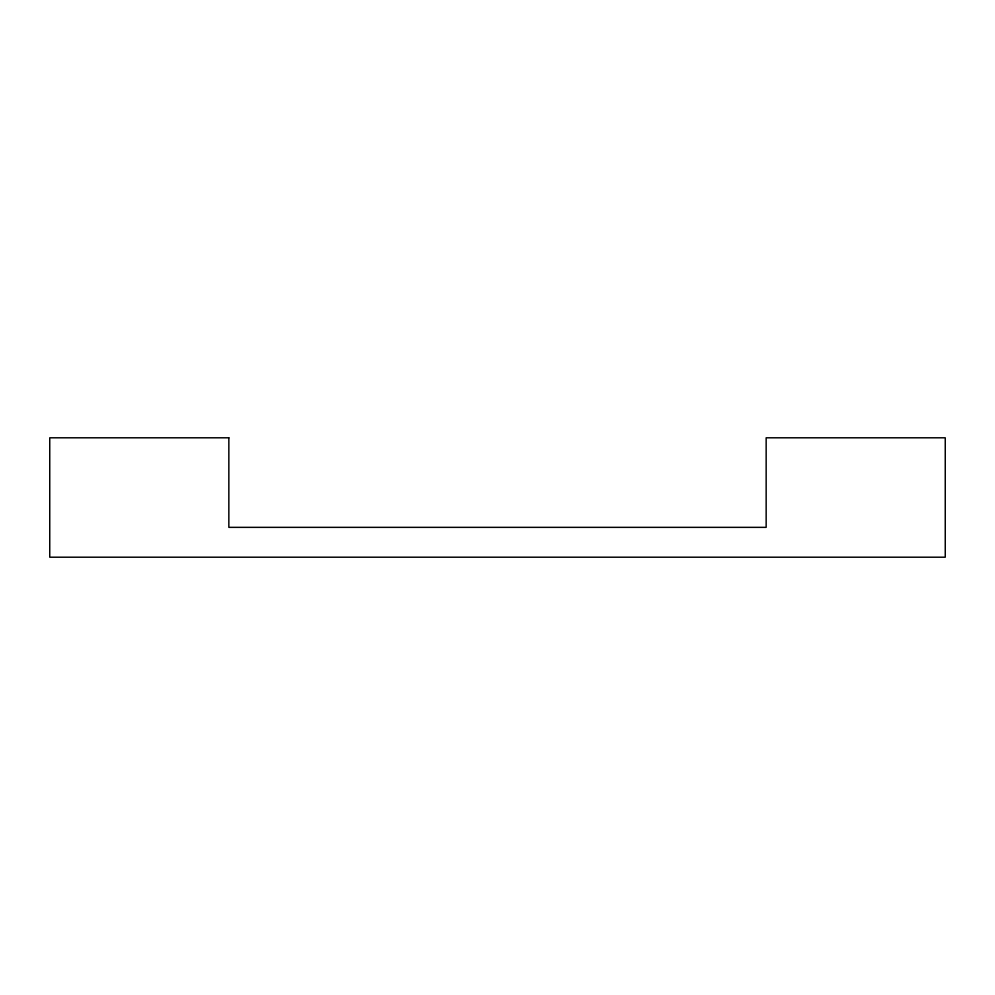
<?xml version="1.0" encoding="UTF-8"?>
<svg xmlns="http://www.w3.org/2000/svg" width="995" height="995" viewBox="0 0 995 995"><rect width="100%" height="100%" fill="white"/><g stroke="black" fill="none" stroke-linecap="round" stroke-linejoin="round"><path stroke-width="1.49" d="M228.85 437.8L49.75 437.8L49.75 557.2L945.25 557.2L945.25 437.8L766.15 437.8L766.15 527.35L228.85 527.35L228.85 437.8"/></g></svg>
